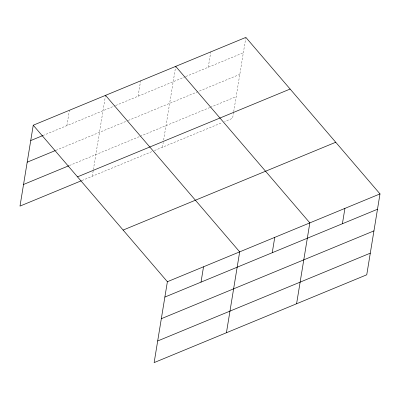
<?xml version="1.0" encoding="UTF-8"?>
<svg xmlns="http://www.w3.org/2000/svg" width="400" height="400" viewBox="0 0 400 400"><rect width="100%" height="100%" fill="white"/><g stroke="black" fill="none" stroke-linecap="round" stroke-linejoin="round"><path stroke-width="0.3" stroke-dasharray="2 1.5" d="M66.875 125.64L69.39 110.285M92.29 176.24L93.275 170.23M93.37 169.63L105.535 95.36M138.1 96.22L140.615 80.87M162.455 147.26L163.24 142.455M163.635 140.05L175.7 66.38M208.265 67.24L210.78 51.89M233.6 112.275L232.615 118.28L224.565 121.605M233.7 111.675L245.76 38.015M42.78 135.59L115.1 105.72M115.675 105.485L185.26 76.745M185.835 76.505L243.35 52.75M55.875 150.345L127.66 120.695M128.235 120.46L239.805 74.375M69.44 165.515L139.54 136.56M140.115 136.325L209.705 107.58M210.28 107.345L236.16 96.655M81.965 180.505L152.1 151.535M154.4 150.585L222.265 122.555"/><path stroke-width="0.6" d="M33.245 125.215L167.385 281.72L154.14 362.6L366.755 274.785L380 193.905L245.86 37.4L33.245 125.215L20 206.095L81.39 180.74M201.015 282.145L203.53 266.79M226.43 332.745L239.675 251.86L105.535 95.36M272.24 252.725L274.755 237.375M296.59 303.765L309.835 222.885L175.7 66.38M342.405 223.745L344.92 208.395M30.73 140.57L42.78 135.59M27.19 162.19L55.3 150.58M23.54 184.47L68.865 165.75M77.51 176.86L290.125 89.045M123.115 230.075L335.735 142.255M167.385 281.72L380 193.905M164.87 297.07L377.485 209.255M161.33 318.695L373.945 230.88M157.68 340.975L370.295 253.16"/></g></svg>
